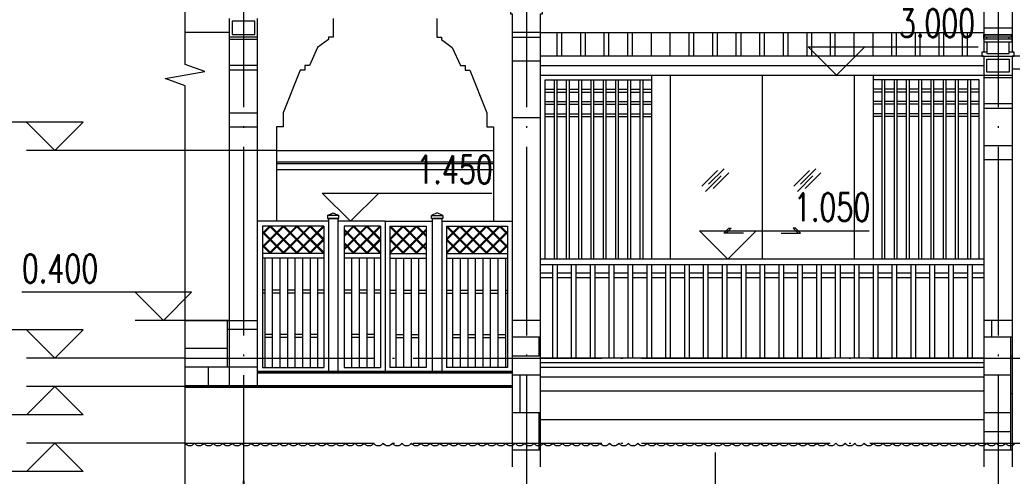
# Model space of a CAD drawing. Extents: x 577108 to 1042908, y 41950 to 81950.
# Drawn here: x 721202 to 731723, y 49045 to 53880 of the extents above; entities that cross this region are included whole.
import ezdxf

# ---------------------------------------------------------------- set-up
doc = ezdxf.new("R2010")
doc.units = 0
doc.header["$LTSCALE"] = 1000
doc.header["$MEASUREMENT"] = 0
doc.linetypes.add('DOTE', pattern=[2.42, 2, -0.2, 0.02, -0.2])
doc.layers.get('0').update_dxf_attribs({"linetype": 'CONTINUOUS', "lineweight": 13})
doc.layers.get('Defpoints').update_dxf_attribs({"linetype": 'CONTINUOUS', "lineweight": 5})
for name, color, linetype, lineweight in [('AXIS', 3, 'CONTINUOUS', 15), ('DIM_ELEV', 3, 'CONTINUOUS', 15), ('DIM_SYMB', 3, 'CONTINUOUS', 15), ('DOOR', 2, 'CONTINUOUS', 5), ('DOTE', 1, 'DOTE', 0), ('hatch', 8, 'CONTINUOUS', 5), ('LM-1', 7, 'CONTINUOUS', 18), ('LM-2', 8, 'CONTINUOUS', 18), ('LM-L', 7, 'CONTINUOUS', 15), ('LM-S', 8, 'CONTINUOUS', 5), ('PUB_HATCH', 8, 'CONTINUOUS', 5), ('PUB_TEXT', 7, 'CONTINUOUS', 20), ('wall', 2, 'CONTINUOUS', 40), ('WINDOW', 5, 'CONTINUOUS', 15)]:
    doc.layers.add(name, color=color, linetype=linetype, lineweight=lineweight)
doc.styles.add('_TCH_DIM', font='SIMPLEX', dxfattribs={"bigfont": 'GBCBIG'})
doc.styles.add('DIM_FONT', font='SIMPLEX.shx', dxfattribs={"width": 0.8, "bigfont": 'hztxt.shx'})
doc.dimstyles.new('DIMN', dxfattribs={"dimtxt": 300, "dimasz": 100, "dimexe": 250, "dimexo": 300, "dimgap": 150, "dimtad": 1, "dimdec": 0, "dimzin": 0, "dimdsep": 46, "dimtxsty": 'DIM_FONT', "dimblk": 'ARCHTICK', "dimcen": 0.09, "dimclrt": 7, "dimazin": 2, "dimtfac": 1, "dimtdec": 0, "dimtix": 1, "dimtmove": 2, "dimatfit": 3, "dimldrblk": 'ARCHTICK', "dimfxl": 0, "dimtolj": 1, "dimtzin": 0, "dimarcsym": 0})
pattern_1 = [(0, (-460295.2, -410683), (9e-13, 4000), [3000, -1000]), (0, (-460295.2, -410483), (9e-13, 4000), [-1200, 1200, -600, 1000]), (0, (-460295.2, -410283), (9e-13, 4000), [-1800, 2200]), (0, (-460295.2, -410083), (9e-13, 4000), [1800, -2200]), (0, (-460295.2, -409883), (9e-13, 4000), [-800, 3200]), (0, (-460295.2, -409683), (9e-13, 4000), [1400, -1000, 1200, -400]), (0, (-458895.2, -409483), (9e-13, 4000), [3200, -800]), (0, (-460495.2, -409283), (9e-13, 4000), [2200, -1800]), (0, (-461095.2, -409083), (9e-13, 4000), [1800, -2200]), (0, (-460295.2, -408883), (9e-13, 4000), [3200, -800]), (0, (-460295.2, -408683), (9e-13, 4000), [-1600, 1000, -600, 800]), (0, (-458295.2, -408483), (9e-13, 4000), [2400, -1600]), (0, (-459895.2, -408283), (9e-13, 4000), [1600, -800, 600, -1000]), (0, (-459095.2, -408083), (9e-13, 4000), [1600, -600, 1000, -800]), (0, (-457495.2, -407883), (9e-13, 4000), [2400, -1600]), (0, (-459095.2, -407683), (9e-13, 4000), [1600, -2400]), (0, (-458295.2, -407483), (9e-13, 4000), [1800, -2200]), (0, (-458295.2, -407283), (9e-13, 4000), [-1200, 2800]), (0, (-459495.2, -407083), (9e-13, 4000), [1200, -2800]), (0, (-458295.2, -406883), (9e-13, 4000), [2800, -1200]), (90, (-460295.2, -409083), (-4000, 1e-12), [600, -1600, 1400, -400]), (90, (-459895.2, -408883), (-4000, 1e-12), [1000, -600, 400, -2000]), (90, (-459695.2, -409683), (-4000, 1e-12), [400, -3600]), (90, (-459495.2, -410083), (-4000, 1e-12), [400, -2400, 600, -600]), (90, (-459295.2, -409283), (-4000, 1e-12), [400, -3600]), (90, (-459095.2, -410683), (-4000, 1e-12), [600, -1800, 1000, -600]), (90, (-458895.2, -409883), (-4000, 1e-12), [600, -3400]), (90, (-458695.2, -408883), (-4000, 1e-12), [600, -200, 400, -2800]), (90, (-458495.2, -410483), (-4000, 1e-12), [600, -3400]), (90, (-458295.2, -409483), (-4000, 1e-12), [600, -200, 600, -400, 1000, -1200]), (90, (-457895.2, -409483), (-4000, 1e-12), [-2800, 400, -400, 400]), (90, (-457695.2, -408883), (-4000, 1e-12), [400, -3600]), (90, (-457495.2, -410283), (-4000, 1e-12), [400, -1400, 1000, -1200]), (90, (-457295.2, -409683), (-4000, 1e-12), [200, -2600, 600, -600]), (90, (-457095.2, -409483), (-4000, 1e-12), [1000, -1000, 600, -1400]), (90, (-456895.2, -408483), (-4000, 1e-12), [600, -1000, 400, -2000]), (90, (-456695.2, -409883), (-4000, 1e-12), [400, -3600]), (90, (-456495.2, -409483), (-4000, 1e-12), [400, -1200, 600, -1800])]

# ---------------------------------------------------------------- blocks, each defined once
blk = doc.blocks.new('M1')
at = {"layer": 'DOOR', "color": 8}
for p, q in [((-0.15, -0.1), (0.014, 0.064)), ((-0.112, -0.156), (0.052, 0.008)), ((-0.081, -0.081), (0.084, 0.083)), ((-0.03, -0.125), (0.134, 0.039))]:
    blk.add_line(p, q, dxfattribs=at)
blk = doc.blocks.new('_ArchTick')
at = {"color": 0, "linetype": 'ByBlock', "const_width": 0.4}
blk.add_lwpolyline([(-0.5, -0.5), (0.5, 0.5)], dxfattribs=at)
blk = doc.blocks.new('*D43')
at = {"layer": 'AXIS', "color": 0, "lineweight": -2, "transparency": 16777216}
for p, q in [((723573, 48995), (723573, 46245)), ((754073, 48995), (754073, 46245)), ((723573, 46495), (754073, 46495))]:
    blk.add_line(p, q, dxfattribs=at)
at = {"layer": 'Defpoints', "color": 0, "transparency": 16777216}
for p in [(723573, 49295), (754073, 49295), (754073, 46495)]:
    blk.add_point(p, dxfattribs=at)
at = {"layer": 'AXIS', "color": 0, "lineweight": -2, "transparency": 16777216, "xscale": 100, "yscale": 100, "zscale": 100, "rotation": 180}
blk.add_blockref('_ArchTick', (723573, 46495), dxfattribs=at)
at = {"layer": 'AXIS', "color": 0, "lineweight": -2, "transparency": 16777216, "xscale": 100, "yscale": 100, "zscale": 100}
blk.add_blockref('_ArchTick', (754073, 46495), dxfattribs=at)
at = {"layer": 'AXIS', "color": 7, "transparency": 16777216, "insert": (738823, 46795), "char_height": 300, "attachment_point": 5, "style": 'DIM_FONT'}
blk.add_mtext('\\A1;30500', dxfattribs=at)

msp = doc.modelspace()

# ---------------------------------------------------------------- hatches: boundary and pattern name
at = {"layer": 'LM-S'}
h = msp.add_hatch(dxfattribs=at)
h.set_pattern_fill('文化石01', color=256, scale=500, style=0)
h.set_pattern_definition([(0, (0, 0), (9e-13, 4000), [3000, -1000]), (0, (4e-14, 200), (9e-13, 4000), [-1200, 1200, -600, 1000]), (0, (9e-14, 400), (9e-13, 4000), [-1800, 2200]), (0, (1e-13, 600), (9e-13, 4000), [1800, -2200]), (0, (2e-13, 800), (9e-13, 4000), [-800, 3200]), (0, (2e-13, 1000), (9e-13, 4000), [1400, -1000, 1200, -400]), (0, (1400, 1200), (9e-13, 4000), [3200, -800]), (0, (-200, 1400), (9e-13, 4000), [2200, -1800]), (0, (-800, 1600), (9e-13, 4000), [1800, -2200]), (0, (4e-13, 1800), (9e-13, 4000), [3200, -800]), (0, (4e-13, 2000), (9e-13, 4000), [-1600, 1000, -600, 800]), (0, (2000, 2200), (9e-13, 4000), [2400, -1600]), (0, (400, 2400), (9e-13, 4000), [1600, -800, 600, -1000]), (0, (1200, 2600), (9e-13, 4000), [1600, -600, 1000, -800]), (0, (2800, 2800), (9e-13, 4000), [2400, -1600]), (0, (1200, 3000), (9e-13, 4000), [1600, -2400]), (0, (2000, 3200), (9e-13, 4000), [1800, -2200]), (0, (2000, 3400), (9e-13, 4000), [-1200, 2800]), (0, (800, 3600), (9e-13, 4000), [1200, -2800]), (0, (2000, 3800), (9e-13, 4000), [2800, -1200]), (90, (4e-13, 1600), (-4000, 1e-12), [600, -1600, 1400, -400]), (90, (400, 1800), (-4000, 1e-12), [1000, -600, 400, -2000]), (90, (600, 1000), (-4000, 1e-12), [400, -3600]), (90, (800, 600), (-4000, 1e-12), [400, -2400, 600, -600]), (90, (1000, 1400), (-4000, 1e-12), [400, -3600]), (90, (1200, -3e-13), (-4000, 1e-12), [600, -1800, 1000, -600]), (90, (1400, 800), (-4000, 1e-12), [600, -3400]), (90, (1600, 1800), (-4000, 1e-12), [600, -200, 400, -2800]), (90, (1800, 200), (-4000, 1e-12), [600, -3400]), (90, (2000, 1200), (-4000, 1e-12), [600, -200, 600, -400, 1000, -1200]), (90, (2400, 1200), (-4000, 1e-12), [-2800, 400, -400, 400]), (90, (2600, 1800), (-4000, 1e-12), [400, -3600]), (90, (2800, 400), (-4000, 1e-12), [400, -1400, 1000, -1200]), (90, (3000, 1000), (-4000, 1e-12), [200, -2600, 600, -600]), (90, (3200, 1200), (-4000, 1e-12), [1000, -1000, 600, -1400]), (90, (3400, 2200), (-4000, 1e-12), [600, -1000, 400, -2000]), (90, (3600, 800), (-4000, 1e-12), [400, -3600]), (90, (3800, 1200), (-4000, 1e-12), [400, -1200, 600, -1800])])
h.paths.add_polyline_path([(723423.0894, 49995.1748), (723723.0894, 49995.1748), (723723.0894, 50695.1748), (723423.0894, 50695.1748)])
h.paths.add_polyline_path([(723423.0894, 50695.1748), (722953.4475, 50695.1748), (722953.4475, 49995.1748), (723423.0894, 49995.1748)])
h = msp.add_hatch(dxfattribs=at)
h.set_pattern_fill('文化石01', color=256, scale=500, style=0)
h.set_pattern_definition(pattern_1)
h.paths.add_polyline_path([(726423.0894, 49321.8415), (726723.0894, 49321.8415), (726723.0894, 50695.1748), (726423.0894, 50695.1748)])
h = msp.add_hatch(dxfattribs=at)
h.set_pattern_fill('文化石01', color=256, scale=500, style=0)
h.set_pattern_definition(pattern_1)
h.paths.add_polyline_path([(731423.0894, 49321.8415), (731723.0894, 49321.8415), (731723.0894, 50695.1748), (731423.0894, 50695.1748)])

# ---------------------------------------------------------------- linework, layer by layer
for p, q in [((731423.0894, 54895.1748), (731423.0894, 53535.8242)), ((731723.0894, 54895.1748), (731723.0894, 53535.8242)), ((727898.0894, 53495.1748), (727898.0894, 53745.1748)), ((728098.0894, 53495.1748), (728098.0894, 53745.1748)), ((730048.0894, 53495.1748), (730048.0894, 53745.1748)), ((730248.0894, 53495.1748), (730248.0894, 53745.1748)), ((731423.0894, 53495.1748), (726723.0894, 53495.1748)), ((731423.0894, 53495.1748), (731423.0894, 49145.1748)), ((731723.0894, 53495.1748), (731723.0894, 49145.1748)), ((743923.0894, 53495.1748), (731723.0894, 53495.1748)), ((726723.0894, 53395.1748), (731423.0894, 53395.1748)), ((743923.0894, 53357.8721), (731723.0894, 53357.8721)), ((726723.0894, 53295.1748), (731423.0894, 53295.1748)), ((727898.0894, 53295.1748), (727898.0894, 51345.1748)), ((728098.0894, 53295.1748), (728098.0894, 51345.1748)), ((730048.0894, 53295.1748), (730048.0894, 51345.1748)), ((730248.0894, 53295.1748), (730248.0894, 51345.1748)), ((723923.0894, 52495.1748), (726223.0894, 52495.1748)), ((723923.0894, 52373.9312), (726223.0894, 52373.9312)), ((723923.0894, 52356.6107), (726223.0894, 52356.6107)), ((723923.0894, 52295.1748), (726223.0894, 52295.1748)), ((731423.0886, 51345.1748), (726723.0894, 51345.1748)), ((731423.0886, 51285.1748), (726723.0894, 51285.1748)), ((722953.4475, 50695.1748), (723723.0894, 50695.1748)), ((726723.0894, 50695.1748), (726423.0894, 50695.1748)), ((731723.0894, 50695.1748), (731423.0894, 50695.1748)), ((731423.0894, 50245.1748), (726723.0894, 50245.1748)), ((731423.0894, 50195.1748), (726723.0894, 50195.1748)), ((726723.0894, 49645.1748), (731423.0894, 49645.1748))]:
    msp.add_line(p, q)
for points in [[(726773.0894, 51345.1748), (726773.0894, 53245.1748), (727898.0894, 53245.1748)], [(731373.0894, 51345.1748), (731373.0894, 53245.1748), (730248.0894, 53245.1748)], [(731423.0894, 50095.1748), (726723.0894, 50095.1748)], [(726723.0894, 49950.1748), (731423.0894, 49950.1748)]]:
    msp.add_lwpolyline(points)
at = {"layer": 'AXIS'}
for p, q in [((723573.0894, 49295.1748), (723573.0894, 45795.1748)), ((728573.0894, 49295.1748), (728573.0894, 45795.1748))]:
    msp.add_line(p, q, dxfattribs=at)
at = {"layer": 'DIM_ELEV'}
for p, q in [((729861.3976, 53295.1748), (729561.3976, 53595.1748)), ((729561.3976, 53595.1748), (731361.3976, 53595.1748)), ((729861.3976, 53295.1748), (730161.3976, 53595.1748)), ((721873.0894, 52795.1748), (720073.0894, 52795.1748)), ((721573.0894, 52495.1748), (721273.0894, 52795.1748)), ((721573.0894, 52495.1748), (721873.0894, 52795.1748)), ((723923.0894, 52495.1748), (721273.0894, 52495.1748)), ((724706.2679, 51745.1748), (724406.2679, 52045.1748)), ((724406.2679, 52045.1748), (726206.2679, 52045.1748)), ((724706.2679, 51745.1748), (725006.2679, 52045.1748)), ((728708.6585, 51345.1748), (728408.6585, 51645.1748)), ((728408.6585, 51645.1748), (730208.6585, 51645.1748)), ((728708.6585, 51345.1748), (729008.6585, 51645.1748)), ((723023.0894, 50995.1748), (721223.0894, 50995.1748)), ((722723.0894, 50695.1748), (722423.0894, 50995.1748)), ((722723.0894, 50695.1748), (723023.0894, 50995.1748)), ((723423.0894, 50695.1748), (722423.0894, 50695.1748)), ((721873.0894, 50595.1748), (720073.0894, 50595.1748)), ((721573.0894, 50295.1748), (721273.0894, 50595.1748)), ((721573.0894, 50295.1748), (721873.0894, 50595.1748)), ((722953.4475, 50295.1748), (721273.0894, 50295.1748)), ((721573.0894, 49995.1748), (721273.0894, 49695.1748)), ((722953.4475, 49995.1748), (721273.0894, 49995.1748)), ((721573.0894, 49995.1748), (721873.0894, 49695.1748)), ((721873.0894, 49695.1748), (720073.0894, 49695.1748)), ((721573.0894, 49395.1748), (721273.0894, 49095.1748)), ((722953.4475, 49395.1748), (721273.0894, 49395.1748)), ((721573.0894, 49395.1748), (721873.0894, 49095.1748)), ((721873.0894, 49095.1748), (720073.0894, 49095.1748))]:
    msp.add_line(p, q, dxfattribs=at)
at = {"layer": 'DIM_SYMB'}
msp.add_lwpolyline([(722953.4475, 48795.1748), (722953.4475, 53180.9453), (722743.4475, 53257.3791), (723163.4475, 53331.4364), (722953.4475, 53405.9453), (722953.4475, 57791.7159)], dxfattribs=at)
at = {"layer": 'DOTE'}
for p, q in [((723573.0894, 59795.1748), (723573.0894, 48795.1748)), ((726573.0894, 59795.1748), (726573.0894, 48795.1748)), ((731573.0894, 59795.1748), (731573.0894, 48795.1748)), ((722953.4475, 50295.1748), (758073.0894, 50295.1748)), ((722953.4475, 49395.1748), (758073.0894, 49395.1748))]:
    msp.add_line(p, q, dxfattribs=at)
at = {"layer": 'hatch'}
for p, q in [((724473.0894, 51775.1748), (724473.0894, 50145.1748)), ((724573.0894, 51775.1748), (724473.0894, 51775.1748)), ((724573.0894, 51775.1748), (724573.0894, 50145.1748)), ((725574.891, 51775.1748), (725574.891, 50145.1748)), ((725574.891, 51775.1748), (725674.891, 51775.1748)), ((725674.891, 51775.1748), (725674.891, 50145.1748)), ((724473.0894, 51745.1748), (723724.891, 51745.1748)), ((723774.891, 51695.1748), (723774.891, 50195.1748)), ((724423.0894, 51695.1748), (723774.891, 51695.1748)), ((723991.7542, 51695.1748), (723774.891, 51478.3116)), ((723850.3329, 51695.1748), (723774.891, 51619.7329)), ((723998.0894, 51687.3678), (723774.891, 51464.1694)), ((723856.668, 51687.3678), (723774.891, 51605.5908)), ((724133.1756, 51695.1748), (723843.1756, 51405.1748)), ((723848.861, 51695.1748), (724138.861, 51405.1748)), ((724139.5107, 51687.3678), (723857.3177, 51405.1748)), ((723863.0031, 51695.1748), (724153.0031, 51405.1748)), ((724274.5969, 51695.1748), (723984.5969, 51405.1748)), ((723990.2824, 51695.1748), (724280.2824, 51405.1748)), ((724280.9321, 51687.3678), (723998.7391, 51405.1748)), ((724004.4245, 51695.1748), (724294.4245, 51405.1748)), ((724416.0183, 51695.1748), (724126.0183, 51405.1748)), ((724139.5107, 51687.3678), (724421.7037, 51405.1748)), ((724423.0894, 51688.1037), (724140.1604, 51405.1748)), ((724145.8458, 51695.1748), (724423.0894, 51417.9313)), ((724280.9321, 51687.3678), (724415.2824, 51553.0175)), ((724287.2672, 51695.1748), (724423.0894, 51559.3526)), ((724423.0894, 51695.1748), (724423.0894, 50195.1748)), ((725073.9902, 51745.1748), (724573.0894, 51745.1748)), ((724638.9902, 51695.1748), (724638.9902, 50195.1748)), ((725023.9902, 51695.1748), (724638.9902, 51695.1748)), ((724875.4977, 51695.1748), (724638.9902, 51458.6672)), ((724734.0764, 51695.1748), (724638.9902, 51600.0886)), ((724881.8329, 51687.3678), (724638.9902, 51444.5251)), ((724740.4115, 51687.3678), (724638.9902, 51585.9464)), ((724638.9902, 51661.5099), (724895.3253, 51405.1748)), ((725016.9191, 51695.1748), (724726.9191, 51405.1748)), ((724740.4115, 51687.3678), (725022.6045, 51405.1748)), ((725023.9902, 51688.1037), (724741.0612, 51405.1748)), ((724746.7467, 51695.1748), (725023.9902, 51417.9313)), ((724881.8329, 51687.3678), (725016.1832, 51553.0175)), ((724888.168, 51695.1748), (725023.9902, 51559.3526)), ((725023.9902, 51695.1748), (725023.9902, 50195.1748)), ((725073.9902, 51745.1748), (725073.9902, 50145.1748)), ((725073.9902, 51745.1748), (725574.891, 51745.1748)), ((725123.9902, 51695.1748), (725123.9902, 50195.1748)), ((725123.9902, 51695.1748), (725508.9902, 51695.1748)), ((725401.2337, 51695.1748), (725123.9902, 51417.9313)), ((725259.8123, 51695.1748), (725123.9902, 51559.3526)), ((725123.9902, 51688.1037), (725406.9191, 51405.1748)), ((725407.5688, 51687.3678), (725125.3758, 51405.1748)), ((725131.0612, 51695.1748), (725421.0612, 51405.1748)), ((725266.1475, 51687.3678), (725131.7972, 51553.0175)), ((725508.9902, 51661.5099), (725252.655, 51405.1748)), ((725266.1475, 51687.3678), (725508.9902, 51444.5251)), ((725272.4826, 51695.1748), (725508.9902, 51458.6672)), ((725407.5688, 51687.3678), (725508.9902, 51585.9464)), ((725413.9039, 51695.1748), (725508.9902, 51600.0886)), ((725508.9902, 51695.1748), (725508.9902, 50195.1748)), ((725674.891, 51745.1748), (726423.0894, 51745.1748)), ((725724.891, 51695.1748), (725724.891, 50195.1748)), ((725724.891, 51695.1748), (726373.0894, 51695.1748)), ((726002.1345, 51695.1748), (725724.891, 51417.9313)), ((725860.7131, 51695.1748), (725724.891, 51559.3526)), ((725724.891, 51688.1037), (726007.8199, 51405.1748)), ((726008.4696, 51687.3678), (725726.2766, 51405.1748)), ((725731.962, 51695.1748), (726021.962, 51405.1748)), ((725867.0483, 51687.3678), (725732.698, 51553.0175)), ((726143.5558, 51695.1748), (725853.5558, 51405.1748)), ((725867.0483, 51687.3678), (726149.2413, 51405.1748)), ((726157.698, 51695.1748), (725867.698, 51405.1748)), ((725873.3834, 51695.1748), (726163.3834, 51405.1748)), ((726284.9772, 51695.1748), (725994.9772, 51405.1748)), ((726008.4696, 51687.3678), (726290.6626, 51405.1748)), ((726299.1193, 51695.1748), (726009.1193, 51405.1748)), ((726014.8048, 51695.1748), (726304.8048, 51405.1748)), ((726149.891, 51687.3678), (726373.0894, 51464.1694)), ((726156.2261, 51695.1748), (726373.0894, 51478.3116)), ((726291.3123, 51687.3678), (726373.0894, 51605.5908)), ((726297.6475, 51695.1748), (726373.0894, 51619.7329)), ((726373.0894, 51695.1748), (726373.0894, 50195.1748)), ((723774.891, 51641.8656), (724011.5818, 51405.1748)), ((723774.891, 51627.7235), (723997.4396, 51405.1748)), ((724638.9902, 51647.3678), (724881.1832, 51405.1748)), ((725508.9902, 51647.3678), (725266.7972, 51405.1748)), ((726373.0894, 51641.8656), (726136.3986, 51405.1748)), ((726373.0894, 51627.7235), (726150.5407, 51405.1748)), ((723774.891, 51500.4442), (723870.1604, 51405.1748)), ((723774.891, 51486.3021), (723856.0183, 51405.1748)), ((724415.2824, 51553.0175), (724267.4396, 51405.1748)), ((724423.0894, 51546.6824), (724281.5818, 51405.1748)), ((724638.9902, 51520.0886), (724753.9039, 51405.1748)), ((724638.9902, 51505.9464), (724739.7618, 51405.1748)), ((725016.1832, 51553.0175), (724868.3405, 51405.1748)), ((725023.9902, 51546.6824), (724882.4826, 51405.1748)), ((725123.9902, 51546.6824), (725265.4977, 51405.1748)), ((725131.7972, 51553.0175), (725279.6399, 51405.1748)), ((725508.9902, 51520.0886), (725394.0764, 51405.1748)), ((725508.9902, 51505.9464), (725408.2185, 51405.1748)), ((725724.891, 51546.6824), (725866.3986, 51405.1748)), ((725732.698, 51553.0175), (725880.5407, 51405.1748)), ((726373.0894, 51500.4442), (726277.8199, 51405.1748)), ((726373.0894, 51486.3021), (726291.962, 51405.1748)), ((724423.0894, 51405.1748), (723774.891, 51405.1748)), ((724423.0894, 51355.1748), (723774.891, 51355.1748)), ((723774.891, 51355.1748), (723774.891, 50195.1748)), ((723798.0894, 51355.1748), (723798.0894, 50195.1748)), ((723878.0894, 51355.1748), (723878.0894, 50195.1748)), ((723958.0894, 51355.1748), (723958.0894, 50195.1748)), ((724038.0894, 51355.1748), (724038.0894, 50195.1748)), ((724118.0894, 51355.1748), (724118.0894, 50195.1748)), ((724198.0894, 51355.1748), (724198.0894, 50195.1748)), ((724278.0894, 51355.1748), (724278.0894, 50195.1748)), ((724358.0894, 51355.1748), (724358.0894, 50195.1748)), ((725023.9902, 51405.1748), (724638.9902, 51405.1748)), ((725023.9902, 51355.1748), (724638.9902, 51355.1748)), ((724638.9902, 51355.1748), (724638.9902, 50195.1748)), ((724718.9902, 51355.1748), (724718.9902, 50195.1748)), ((724798.9902, 51355.1748), (724798.9902, 50195.1748)), ((724878.9902, 51355.1748), (724878.9902, 50195.1748)), ((724958.9902, 51355.1748), (724958.9902, 50195.1748)), ((725123.9902, 51405.1748), (725508.9902, 51405.1748)), ((725123.9902, 51355.1748), (725508.9902, 51355.1748)), ((725188.9902, 51355.1748), (725188.9902, 50195.1748)), ((725268.9902, 51355.1748), (725268.9902, 50195.1748)), ((725348.9902, 51355.1748), (725348.9902, 50195.1748)), ((725428.9902, 51355.1748), (725428.9902, 50195.1748)), ((725508.9902, 51355.1748), (725508.9902, 50195.1748)), ((725724.891, 51405.1748), (726373.0894, 51405.1748)), ((725724.891, 51355.1748), (726373.0894, 51355.1748)), ((725789.891, 51355.1748), (725789.891, 50195.1748)), ((725869.891, 51355.1748), (725869.891, 50195.1748)), ((725949.891, 51355.1748), (725949.891, 50195.1748)), ((726029.891, 51355.1748), (726029.891, 50195.1748)), ((726109.891, 51355.1748), (726109.891, 50195.1748)), ((726189.891, 51355.1748), (726189.891, 50195.1748)), ((726269.891, 51355.1748), (726269.891, 50195.1748)), ((726349.891, 51355.1748), (726349.891, 50195.1748)), ((726373.0894, 51355.1748), (726373.0894, 50195.1748)), ((723798.0894, 51015.1748), (723774.891, 51015.1748)), ((723798.0894, 50985.1748), (723774.891, 50985.1748)), ((723958.0894, 51015.1748), (723878.0894, 51015.1748)), ((723958.0894, 50985.1748), (723878.0894, 50985.1748)), ((724118.0894, 51015.1748), (724038.0894, 51015.1748)), ((724118.0894, 50985.1748), (724038.0894, 50985.1748)), ((724278.0894, 51015.1748), (724198.0894, 51015.1748)), ((724278.0894, 50985.1748), (724198.0894, 50985.1748)), ((724423.0894, 51015.1748), (724358.0894, 51015.1748)), ((724423.0894, 50985.1748), (724358.0894, 50985.1748)), ((724718.9902, 51015.1748), (724638.9902, 51015.1748)), ((724718.9902, 50985.1748), (724638.9902, 50985.1748)), ((724878.9902, 51015.1748), (724798.9902, 51015.1748)), ((724878.9902, 50985.1748), (724798.9902, 50985.1748)), ((725023.9902, 51015.1748), (724958.9902, 51015.1748)), ((725023.9902, 50985.1748), (724958.9902, 50985.1748)), ((725123.9902, 51015.1748), (725188.9902, 51015.1748)), ((725123.9902, 50985.1748), (725188.9902, 50985.1748)), ((725268.9902, 51015.1748), (725348.9902, 51015.1748)), ((725268.9902, 50985.1748), (725348.9902, 50985.1748)), ((725428.9902, 51015.1748), (725508.9902, 51015.1748)), ((725428.9902, 50985.1748), (725508.9902, 50985.1748)), ((725724.891, 51015.1748), (725789.891, 51015.1748)), ((725724.891, 50985.1748), (725789.891, 50985.1748)), ((725869.891, 51015.1748), (725949.891, 51015.1748)), ((725869.891, 50985.1748), (725949.891, 50985.1748)), ((726029.891, 51015.1748), (726109.891, 51015.1748)), ((726029.891, 50985.1748), (726109.891, 50985.1748)), ((726189.891, 51015.1748), (726269.891, 51015.1748)), ((726189.891, 50985.1748), (726269.891, 50985.1748)), ((726349.891, 51015.1748), (726373.0894, 51015.1748)), ((726349.891, 50985.1748), (726373.0894, 50985.1748)), ((723878.0894, 50545.1748), (723798.0894, 50545.1748)), ((723878.0894, 50515.1748), (723798.0894, 50515.1748)), ((724038.0894, 50545.1748), (723958.0894, 50545.1748)), ((724038.0894, 50515.1748), (723958.0894, 50515.1748)), ((724198.0894, 50545.1748), (724118.0894, 50545.1748)), ((724198.0894, 50515.1748), (724118.0894, 50515.1748)), ((724358.0894, 50545.1748), (724278.0894, 50545.1748)), ((724358.0894, 50515.1748), (724278.0894, 50515.1748)), ((724798.9902, 50545.1748), (724718.9902, 50545.1748)), ((724798.9902, 50515.1748), (724718.9902, 50515.1748)), ((724958.9902, 50545.1748), (724878.9902, 50545.1748)), ((724958.9902, 50515.1748), (724878.9902, 50515.1748)), ((725188.9902, 50545.1748), (725268.9902, 50545.1748)), ((725188.9902, 50515.1748), (725268.9902, 50515.1748)), ((725348.9902, 50545.1748), (725428.9902, 50545.1748)), ((725348.9902, 50515.1748), (725428.9902, 50515.1748)), ((725789.891, 50545.1748), (725869.891, 50545.1748)), ((725789.891, 50515.1748), (725869.891, 50515.1748)), ((725949.891, 50545.1748), (726029.891, 50545.1748)), ((725949.891, 50515.1748), (726029.891, 50515.1748)), ((726109.891, 50545.1748), (726189.891, 50545.1748)), ((726109.891, 50515.1748), (726189.891, 50515.1748)), ((726269.891, 50545.1748), (726349.891, 50545.1748)), ((726269.891, 50515.1748), (726349.891, 50515.1748)), ((723774.891, 50195.1748), (724423.0894, 50195.1748)), ((724638.9902, 50195.1748), (725023.9902, 50195.1748)), ((725508.9902, 50195.1748), (725123.9902, 50195.1748)), ((726373.0894, 50195.1748), (725724.891, 50195.1748)), ((725674.891, 50145.1748), (724473.0894, 50145.1748))]:
    msp.add_line(p, q, dxfattribs=at)
for points in [[(724463.0894, 51805.1748), (724523.0894, 51835.1748), (724583.0894, 51805.1748)], [(725684.891, 51805.1748), (725624.891, 51835.1748), (725564.891, 51805.1748)]]:
    msp.add_lwpolyline(points, dxfattribs=at)
for points in [[(724583.0894, 51775.1748), (724583.0894, 51805.1748), (724463.0894, 51805.1748), (724463.0894, 51775.1748)], [(725564.891, 51775.1748), (725564.891, 51805.1748), (725684.891, 51805.1748), (725684.891, 51775.1748)]]:
    msp.add_lwpolyline(points, close=True, dxfattribs=at)
at = {"layer": 'LM-1'}
for p, q in [((723423.0894, 53745.1748), (722953.4475, 53745.1748)), ((726723.0894, 53745.1748), (731423.0894, 53745.1748)), ((726723.0894, 49321.8415), (726423.0894, 49321.8415)), ((731723.0894, 49321.8415), (731423.0894, 49321.8415))]:
    msp.add_line(p, q, dxfattribs=at)
for points in [[(726433.0894, 53987.2639), (726403.0894, 53987.2639), (726403.0894, 53945.1748), (726423.0894, 53945.1748), (726423.0894, 49145.1748)], [(726723.0894, 49145.1748), (726723.0894, 53945.1748), (726743.0894, 53945.1748), (726743.0894, 53987.2639), (726713.0894, 53987.2639)]]:
    msp.add_lwpolyline(points, dxfattribs=at)
at = {"layer": 'LM-2', "color": 8}
for p, q in [((726723.0894, 53745.1748), (726423.0894, 53745.1748)), ((726423.0894, 53695.1748), (726723.0894, 53695.1748)), ((726423.0894, 53445.1748), (726723.0894, 53445.1748)), ((726423.0894, 52845.1748), (726723.0894, 52845.1748))]:
    msp.add_line(p, q, dxfattribs=at)
at = {"layer": 'LM-L'}
for p, q in [((723423.0894, 49995.1748), (723423.0894, 53895.1748)), ((723723.0894, 49995.1748), (723723.0894, 53895.1748)), ((731423.0894, 53795.1748), (731723.0894, 53795.1748)), ((723723.0894, 53695.1748), (723423.0894, 53695.1748)), ((731423.0894, 53725.4453), (731723.0894, 53725.4453)), ((731423.0894, 53295.1748), (731723.0894, 53295.1748))]:
    msp.add_line(p, q, dxfattribs=at)
for points in [[(724523.0894, 53895.1748), (724523.0894, 53895.1748), (724523.0894, 53695.1748), (724473.0894, 53695.1748), (724473.0894, 53670.1748), (724359.0023, 53585.3621), (724273.0894, 53395.1748), (724223.0894, 53395.1748), (724223.0894, 53345.1748), (724173.0894, 53345.1748), (723993.0894, 52895.1748), (723993.0894, 52745.1748), (723923.0894, 52745.1748), (723923.0894, 51745.1748)], [(725623.0894, 53895.1748), (725623.0894, 53895.1748), (725623.0894, 53695.1748), (725673.0894, 53695.1748), (725673.0894, 53670.1748), (725787.1764, 53585.3621), (725873.0894, 53395.1748), (725923.0894, 53395.1748), (725923.0894, 53345.1748), (725973.0894, 53345.1748), (726153.0894, 52895.1748), (726153.0894, 52745.1748), (726223.0894, 52745.1748), (726223.0894, 51745.1748)], [(731723.0894, 53674.9066), (731423.0894, 53674.9066), (731423.0894, 53645.8525), (731453.0894, 53645.8525), (731453.0894, 53523.4965), (731693.0894, 53523.4965), (731693.0894, 53645.8525), (731723.0894, 53645.8525), (731723.0894, 53674.9066)], [(731453.0894, 53535.8242), (731403.0894, 53535.8242), (731403.0894, 53495.1748), (731743.0894, 53495.1748), (731743.0894, 53535.8242), (731693.0894, 53535.8242)]]:
    msp.add_lwpolyline(points, dxfattribs=at)
msp.add_lwpolyline([(731433.0894, 53720.3422), (731713.0894, 53720.3422), (731713.0894, 53694.7898), (731433.0894, 53694.7898)], close=True, dxfattribs=at)
at = {"layer": 'LM-S'}
for p, q in [((723723.0894, 53670.1748), (723423.0894, 53670.1748)), ((731423.0894, 53674.9066), (731423.0894, 53725.4453)), ((731433.0894, 53720.3422), (731433.0894, 53725.4453)), ((731453.0894, 53720.3422), (731453.0894, 53725.4453)), ((731453.0894, 53674.9066), (731453.0894, 53694.7898)), ((731693.0894, 53720.3422), (731693.0894, 53725.4453)), ((731693.0894, 53674.9066), (731693.0894, 53694.7898)), ((731713.0894, 53720.3422), (731713.0894, 53725.4453)), ((731723.0894, 53674.9066), (731723.0894, 53725.4453)), ((731453.0894, 53645.8525), (731693.0894, 53645.8525)), ((723723.0894, 53395.1748), (723423.0894, 53395.1748)), ((723723.0894, 53345.1748), (723423.0894, 53345.1748)), ((731423.0894, 53270.1748), (731723.0894, 53270.1748)), ((731423.0894, 52995.1748), (731723.0894, 52995.1748)), ((731423.0894, 52945.1748), (731723.0894, 52945.1748)), ((723423.0894, 52895.1748), (723723.0894, 52895.1748)), ((723423.0894, 52745.1748), (723723.0894, 52745.1748)), ((731723.0894, 52545.1748), (731423.0894, 52545.1748)), ((731723.0894, 52395.1748), (731423.0894, 52395.1748))]:
    msp.add_line(p, q, dxfattribs=at)
for points in [[(723693.0894, 53864.5911), (723453.0894, 53864.5911), (723453.0894, 53724.5911), (723693.0894, 53724.5911)], [(731453.0894, 53464.5911), (731693.0894, 53464.5911), (731693.0894, 53324.5911), (731453.0894, 53324.5911)]]:
    msp.add_lwpolyline(points, close=True, dxfattribs=at)
at = {"layer": 'PUB_HATCH', "color": 8}
for p, q in [((726898.0894, 53495.1748), (726898.0894, 53745.1748)), ((726948.0894, 53495.1748), (726948.0894, 53745.1748)), ((727148.0894, 53495.1748), (727148.0894, 53745.1748)), ((727198.0894, 53495.1748), (727198.0894, 53745.1748)), ((727398.0894, 53495.1748), (727398.0894, 53745.1748)), ((727448.0894, 53495.1748), (727448.0894, 53745.1748)), ((727648.0894, 53495.1748), (727648.0894, 53745.1748)), ((727698.0894, 53495.1748), (727698.0894, 53745.1748)), ((728298.0894, 53495.1748), (728298.0894, 53745.1748)), ((728348.0894, 53495.1748), (728348.0894, 53745.1748)), ((728548.0894, 53495.1748), (728548.0894, 53745.1748)), ((728598.0894, 53495.1748), (728598.0894, 53745.1748)), ((728798.0894, 53495.1748), (728798.0894, 53745.1748)), ((728848.0894, 53495.1748), (728848.0894, 53745.1748)), ((729048.0894, 53495.1748), (729048.0894, 53745.1748)), ((729098.0894, 53495.1748), (729098.0894, 53745.1748)), ((729298.0894, 53495.1748), (729298.0894, 53745.1748)), ((729348.0894, 53495.1748), (729348.0894, 53745.1748)), ((729548.0894, 53495.1748), (729548.0894, 53745.1748)), ((729598.0894, 53495.1748), (729598.0894, 53745.1748)), ((729798.0894, 53495.1748), (729798.0894, 53745.1748)), ((729848.0894, 53495.1748), (729848.0894, 53745.1748)), ((730448.0894, 53495.1748), (730448.0894, 53745.1748)), ((730498.0894, 53495.1748), (730498.0894, 53745.1748)), ((730698.0894, 53495.1748), (730698.0894, 53745.1748)), ((730748.0894, 53495.1748), (730748.0894, 53745.1748)), ((730948.0894, 53495.1748), (730948.0894, 53745.1748)), ((730998.0894, 53495.1748), (730998.0894, 53745.1748)), ((731198.0894, 53495.1748), (731198.0894, 53745.1748)), ((731248.0894, 53495.1748), (731248.0894, 53745.1748)), ((726865.5894, 53245.1748), (726865.5894, 51345.1748)), ((726895.5894, 53245.1748), (726895.5894, 51345.1748)), ((726995.5894, 53245.1748), (726995.5894, 51345.1748)), ((727025.5894, 53245.1748), (727025.5894, 51345.1748)), ((727125.5894, 53245.1748), (727125.5894, 51345.1748)), ((727155.5894, 53245.1748), (727155.5894, 51345.1748)), ((727255.5894, 53245.1748), (727255.5894, 51345.1748)), ((727285.5894, 53245.1748), (727285.5894, 51345.1748)), ((727385.5894, 53245.1748), (727385.5894, 51345.1748)), ((727415.5894, 53245.1748), (727415.5894, 51345.1748)), ((727515.5894, 53245.1748), (727515.5894, 51345.1748)), ((727545.5894, 53245.1748), (727545.5894, 51345.1748)), ((727645.5894, 53245.1748), (727645.5894, 51345.1748)), ((727675.5894, 53245.1748), (727675.5894, 51345.1748)), ((727775.5894, 53245.1748), (727775.5894, 51345.1748)), ((727805.5894, 53245.1748), (727805.5894, 51345.1748)), ((729073.0894, 53295.1748), (729073.0894, 51345.1748)), ((730340.5894, 53245.1748), (730340.5894, 51345.1748)), ((730370.5894, 53245.1748), (730370.5894, 51345.1748)), ((730470.5894, 53245.1748), (730470.5894, 51345.1748)), ((730500.5894, 53245.1748), (730500.5894, 51345.1748)), ((730600.5894, 53245.1748), (730600.5894, 51345.1748)), ((730630.5894, 53245.1748), (730630.5894, 51345.1748)), ((730730.5894, 53245.1748), (730730.5894, 51345.1748)), ((730760.5894, 53245.1748), (730760.5894, 51345.1748)), ((730860.5894, 53245.1748), (730860.5894, 51345.1748)), ((730890.5894, 53245.1748), (730890.5894, 51345.1748)), ((730990.5894, 53245.1748), (730990.5894, 51345.1748)), ((731020.5894, 53245.1748), (731020.5894, 51345.1748)), ((731120.5894, 53245.1748), (731120.5894, 51345.1748)), ((731150.5894, 53245.1748), (731150.5894, 51345.1748)), ((731250.5894, 53245.1748), (731250.5894, 51345.1748)), ((731280.5894, 53245.1748), (731280.5894, 51345.1748)), ((726773.0894, 53145.1748), (726865.5894, 53145.1748)), ((726895.5894, 53145.1748), (726995.5894, 53145.1748)), ((727025.5894, 53145.1748), (727125.5894, 53145.1748)), ((727155.5894, 53145.1748), (727255.5894, 53145.1748)), ((727285.5894, 53145.1748), (727385.5894, 53145.1748)), ((727415.5894, 53145.1748), (727515.5894, 53145.1748)), ((727545.5894, 53145.1748), (727645.5894, 53145.1748)), ((727675.5894, 53145.1748), (727775.5894, 53145.1748)), ((727805.5894, 53145.1748), (727898.0894, 53145.1748)), ((730340.5894, 53145.1748), (730248.0894, 53145.1748)), ((730470.5894, 53145.1748), (730370.5894, 53145.1748)), ((730600.5894, 53145.1748), (730500.5894, 53145.1748)), ((730730.5894, 53145.1748), (730630.5894, 53145.1748)), ((730860.5894, 53145.1748), (730760.5894, 53145.1748)), ((730990.5894, 53145.1748), (730890.5894, 53145.1748)), ((731120.5894, 53145.1748), (731020.5894, 53145.1748)), ((731250.5894, 53145.1748), (731150.5894, 53145.1748)), ((731373.0894, 53145.1748), (731280.5894, 53145.1748)), ((726773.0894, 53115.1748), (726865.5894, 53115.1748)), ((726895.5894, 53115.1748), (726995.5894, 53115.1748)), ((727025.5894, 53115.1748), (727125.5894, 53115.1748)), ((727155.5894, 53115.1748), (727255.5894, 53115.1748)), ((727285.5894, 53115.1748), (727385.5894, 53115.1748)), ((727415.5894, 53115.1748), (727515.5894, 53115.1748)), ((727545.5894, 53115.1748), (727645.5894, 53115.1748)), ((727675.5894, 53115.1748), (727775.5894, 53115.1748)), ((727805.5894, 53115.1748), (727898.0894, 53115.1748)), ((730340.5894, 53115.1748), (730248.0894, 53115.1748)), ((730470.5894, 53115.1748), (730370.5894, 53115.1748)), ((730600.5894, 53115.1748), (730500.5894, 53115.1748)), ((730730.5894, 53115.1748), (730630.5894, 53115.1748)), ((730860.5894, 53115.1748), (730760.5894, 53115.1748)), ((730990.5894, 53115.1748), (730890.5894, 53115.1748)), ((731120.5894, 53115.1748), (731020.5894, 53115.1748)), ((731250.5894, 53115.1748), (731150.5894, 53115.1748)), ((731373.0894, 53115.1748), (731280.5894, 53115.1748)), ((726773.0894, 53015.1748), (726865.5894, 53015.1748)), ((726773.0894, 52985.1748), (726865.5894, 52985.1748)), ((726895.5894, 53015.1748), (726995.5894, 53015.1748)), ((726895.5894, 52985.1748), (726995.5894, 52985.1748)), ((727025.5894, 53015.1748), (727125.5894, 53015.1748)), ((727025.5894, 52985.1748), (727125.5894, 52985.1748)), ((727155.5894, 53015.1748), (727255.5894, 53015.1748)), ((727155.5894, 52985.1748), (727255.5894, 52985.1748)), ((727285.5894, 53015.1748), (727385.5894, 53015.1748)), ((727285.5894, 52985.1748), (727385.5894, 52985.1748)), ((727415.5894, 53015.1748), (727515.5894, 53015.1748)), ((727415.5894, 52985.1748), (727515.5894, 52985.1748)), ((727545.5894, 53015.1748), (727645.5894, 53015.1748)), ((727545.5894, 52985.1748), (727645.5894, 52985.1748)), ((727675.5894, 53015.1748), (727775.5894, 53015.1748)), ((727675.5894, 52985.1748), (727775.5894, 52985.1748)), ((727805.5894, 53015.1748), (727898.0894, 53015.1748)), ((727805.5894, 52985.1748), (727898.0894, 52985.1748)), ((730340.5894, 53015.1748), (730248.0894, 53015.1748)), ((730340.5894, 52985.1748), (730248.0894, 52985.1748)), ((730470.5894, 53015.1748), (730370.5894, 53015.1748)), ((730470.5894, 52985.1748), (730370.5894, 52985.1748)), ((730600.5894, 53015.1748), (730500.5894, 53015.1748)), ((730600.5894, 52985.1748), (730500.5894, 52985.1748)), ((730730.5894, 53015.1748), (730630.5894, 53015.1748)), ((730730.5894, 52985.1748), (730630.5894, 52985.1748)), ((730860.5894, 53015.1748), (730760.5894, 53015.1748)), ((730860.5894, 52985.1748), (730760.5894, 52985.1748)), ((730990.5894, 53015.1748), (730890.5894, 53015.1748)), ((730990.5894, 52985.1748), (730890.5894, 52985.1748)), ((731120.5894, 53015.1748), (731020.5894, 53015.1748)), ((731120.5894, 52985.1748), (731020.5894, 52985.1748)), ((731250.5894, 53015.1748), (731150.5894, 53015.1748)), ((731250.5894, 52985.1748), (731150.5894, 52985.1748)), ((731373.0894, 53015.1748), (731280.5894, 53015.1748)), ((731373.0894, 52985.1748), (731280.5894, 52985.1748)), ((726773.0894, 52885.1748), (726865.5894, 52885.1748)), ((726773.0894, 52855.1748), (726865.5894, 52855.1748)), ((726895.5894, 52885.1748), (726995.5894, 52885.1748)), ((726895.5894, 52855.1748), (726995.5894, 52855.1748)), ((727025.5894, 52885.1748), (727125.5894, 52885.1748)), ((727025.5894, 52855.1748), (727125.5894, 52855.1748)), ((727155.5894, 52885.1748), (727255.5894, 52885.1748)), ((727155.5894, 52855.1748), (727255.5894, 52855.1748)), ((727285.5894, 52885.1748), (727385.5894, 52885.1748)), ((727285.5894, 52855.1748), (727385.5894, 52855.1748)), ((727415.5894, 52885.1748), (727515.5894, 52885.1748)), ((727415.5894, 52855.1748), (727515.5894, 52855.1748)), ((727545.5894, 52885.1748), (727645.5894, 52885.1748)), ((727545.5894, 52855.1748), (727645.5894, 52855.1748)), ((727675.5894, 52885.1748), (727775.5894, 52885.1748)), ((727675.5894, 52855.1748), (727775.5894, 52855.1748)), ((727805.5894, 52885.1748), (727898.0894, 52885.1748)), ((727805.5894, 52855.1748), (727898.0894, 52855.1748)), ((730340.5894, 52885.1748), (730248.0894, 52885.1748)), ((730340.5894, 52855.1748), (730248.0894, 52855.1748)), ((730470.5894, 52885.1748), (730370.5894, 52885.1748)), ((730470.5894, 52855.1748), (730370.5894, 52855.1748)), ((730600.5894, 52885.1748), (730500.5894, 52885.1748)), ((730600.5894, 52855.1748), (730500.5894, 52855.1748)), ((730730.5894, 52885.1748), (730630.5894, 52885.1748)), ((730730.5894, 52855.1748), (730630.5894, 52855.1748)), ((730860.5894, 52885.1748), (730760.5894, 52885.1748)), ((730860.5894, 52855.1748), (730760.5894, 52855.1748)), ((730990.5894, 52885.1748), (730890.5894, 52885.1748)), ((730990.5894, 52855.1748), (730890.5894, 52855.1748)), ((731120.5894, 52885.1748), (731020.5894, 52885.1748)), ((731120.5894, 52855.1748), (731020.5894, 52855.1748)), ((731250.5894, 52885.1748), (731150.5894, 52885.1748)), ((731250.5894, 52855.1748), (731150.5894, 52855.1748)), ((731373.0894, 52885.1748), (731280.5894, 52885.1748)), ((731373.0894, 52855.1748), (731280.5894, 52855.1748)), ((726848.0886, 51285.1748), (726848.0886, 50295.1748)), ((726898.0886, 51285.1748), (726898.0886, 50295.1748)), ((727048.0886, 51285.1748), (727048.0886, 50295.1748)), ((727098.0886, 51285.1748), (727098.0886, 50295.1748)), ((727248.0886, 51285.1748), (727248.0886, 50295.1748)), ((727298.0886, 51285.1748), (727298.0886, 50295.1748)), ((727448.0886, 51285.1748), (727448.0886, 50295.1748)), ((727498.0886, 51285.1748), (727498.0886, 50295.1748)), ((727648.0886, 51285.1748), (727648.0886, 50295.1748)), ((727698.0886, 51285.1748), (727698.0886, 50295.1748)), ((727848.0886, 51285.1748), (727848.0886, 50295.1748)), ((727898.0886, 51285.1748), (727898.0886, 50295.1748)), ((728048.0886, 51285.1748), (728048.0886, 50295.1748)), ((728098.0886, 51285.1748), (728098.0886, 50295.1748)), ((728248.0886, 51285.1748), (728248.0886, 50295.1748)), ((728298.0886, 51285.1748), (728298.0886, 50295.1748)), ((728448.0886, 51285.1748), (728448.0886, 50295.1748)), ((728498.0886, 51285.1748), (728498.0886, 50295.1748)), ((728648.0886, 51285.1748), (728648.0886, 50295.1748)), ((728698.0886, 51285.1748), (728698.0886, 50295.1748)), ((728848.0886, 51285.1748), (728848.0886, 50295.1748)), ((728898.0886, 51285.1748), (728898.0886, 50295.1748)), ((729048.0886, 51285.1748), (729048.0886, 50295.1748)), ((729098.0886, 51285.1748), (729098.0886, 50295.1748)), ((729248.0886, 51285.1748), (729248.0886, 50295.1748)), ((729298.0886, 51285.1748), (729298.0886, 50295.1748)), ((729448.0886, 51285.1748), (729448.0886, 50295.1748)), ((729498.0886, 51285.1748), (729498.0886, 50295.1748)), ((729648.0886, 51285.1748), (729648.0886, 50295.1748)), ((729698.0886, 51285.1748), (729698.0886, 50295.1748)), ((729848.0886, 51285.1748), (729848.0886, 50295.1748)), ((729898.0886, 51285.1748), (729898.0886, 50295.1748)), ((730048.0886, 51285.1748), (730048.0886, 50295.1748)), ((730098.0886, 51285.1748), (730098.0886, 50295.1748)), ((730248.0886, 51285.1748), (730248.0886, 50295.1748)), ((730298.0886, 51285.1748), (730298.0886, 50295.1748)), ((730448.0886, 51285.1748), (730448.0886, 50295.1748)), ((730498.0886, 51285.1748), (730498.0886, 50295.1748)), ((730648.0886, 51285.1748), (730648.0886, 50295.1748)), ((730698.0886, 51285.1748), (730698.0886, 50295.1748)), ((730848.0886, 51285.1748), (730848.0886, 50295.1748)), ((730898.0886, 51285.1748), (730898.0886, 50295.1748)), ((731048.0886, 51285.1748), (731048.0886, 50295.1748)), ((731098.0886, 51285.1748), (731098.0886, 50295.1748)), ((731248.0886, 51285.1748), (731248.0886, 50295.1748)), ((731298.0886, 51285.1748), (731298.0886, 50295.1748)), ((726848.0886, 51195.1748), (726723.0894, 51195.1748)), ((726848.0886, 51145.1748), (726723.0894, 51145.1748)), ((727048.0886, 51195.1748), (726898.0886, 51195.1748)), ((727048.0886, 51145.1748), (726898.0886, 51145.1748)), ((727248.0886, 51195.1748), (727098.0886, 51195.1748)), ((727248.0886, 51145.1748), (727098.0886, 51145.1748)), ((727448.0886, 51195.1748), (727298.0886, 51195.1748)), ((727448.0886, 51145.1748), (727298.0886, 51145.1748)), ((727648.0886, 51195.1748), (727498.0886, 51195.1748)), ((727648.0886, 51145.1748), (727498.0886, 51145.1748)), ((727848.0886, 51195.1748), (727698.0886, 51195.1748)), ((727848.0886, 51145.1748), (727698.0886, 51145.1748)), ((728048.0886, 51195.1748), (727898.0886, 51195.1748)), ((728048.0886, 51145.1748), (727898.0886, 51145.1748)), ((728248.0886, 51195.1748), (728098.0886, 51195.1748)), ((728248.0886, 51145.1748), (728098.0886, 51145.1748)), ((728448.0886, 51195.1748), (728298.0886, 51195.1748)), ((728448.0886, 51145.1748), (728298.0886, 51145.1748)), ((728648.0886, 51195.1748), (728498.0886, 51195.1748)), ((728648.0886, 51145.1748), (728498.0886, 51145.1748)), ((728848.0886, 51195.1748), (728698.0886, 51195.1748)), ((728848.0886, 51145.1748), (728698.0886, 51145.1748)), ((729048.0886, 51195.1748), (728898.0886, 51195.1748)), ((729048.0886, 51145.1748), (728898.0886, 51145.1748)), ((729248.0886, 51195.1748), (729098.0886, 51195.1748)), ((729248.0886, 51145.1748), (729098.0886, 51145.1748)), ((729448.0886, 51195.1748), (729298.0886, 51195.1748)), ((729448.0886, 51145.1748), (729298.0886, 51145.1748)), ((729648.0886, 51195.1748), (729498.0886, 51195.1748)), ((729648.0886, 51145.1748), (729498.0886, 51145.1748)), ((729848.0886, 51195.1748), (729698.0886, 51195.1748)), ((729848.0886, 51145.1748), (729698.0886, 51145.1748)), ((730048.0886, 51195.1748), (729898.0886, 51195.1748)), ((730048.0886, 51145.1748), (729898.0886, 51145.1748)), ((730248.0886, 51195.1748), (730098.0886, 51195.1748)), ((730248.0886, 51145.1748), (730098.0886, 51145.1748)), ((730448.0886, 51195.1748), (730298.0886, 51195.1748)), ((730448.0886, 51145.1748), (730298.0886, 51145.1748)), ((730648.0886, 51195.1748), (730498.0886, 51195.1748)), ((730648.0886, 51145.1748), (730498.0886, 51145.1748)), ((730848.0886, 51195.1748), (730698.0886, 51195.1748)), ((730848.0886, 51145.1748), (730698.0886, 51145.1748)), ((731048.0886, 51195.1748), (730898.0886, 51195.1748)), ((731048.0886, 51145.1748), (730898.0886, 51145.1748)), ((731248.0886, 51195.1748), (731098.0886, 51195.1748)), ((731248.0886, 51145.1748), (731098.0886, 51145.1748)), ((731423.0886, 51195.1748), (731298.0886, 51195.1748)), ((731423.0886, 51145.1748), (731298.0886, 51145.1748)), ((731423.0894, 50295.1748), (726723.0894, 50295.1748))]:
    msp.add_line(p, q, dxfattribs=at)
for points in [[(728873.0894, 51620.1748), (728666.9893, 51620.1748), (728720.0223, 51673.2078), (728745.0223, 51673.2078), (728691.9893, 51620.1748)], [(729273.0894, 51620.1748), (729479.1894, 51620.1748), (729426.1564, 51673.2078), (729401.1564, 51673.2078), (729454.1894, 51620.1748)]]:
    msp.add_lwpolyline(points, dxfattribs=at)
at = {"layer": 'wall'}
for p, q in [((726423.0894, 50145.1748), (723723.0894, 50145.1748)), ((726423.0894, 49995.1748), (722953.4475, 49995.1748))]:
    msp.add_line(p, q, dxfattribs=at)
at = {"layer": 'WINDOW'}
for points in [[(725553.4475, 49395.1748, -0.6), (725453.4475, 49395.1748, -0.6), (725353.4475, 49395.1748, -0.6), (725253.4475, 49395.1748, -0.6), (725153.4475, 49395.1748, -0.6), (725053.4475, 49395.1748, -0.6), (724953.4475, 49395.1748, -0.6), (724853.4475, 49395.1748, -0.6), (724753.4475, 49395.1748, -0.6), (724653.4475, 49395.1748, -0.6), (724553.4475, 49395.1748, -0.6), (724453.4475, 49395.1748, -0.6), (724353.4475, 49395.1748, -0.6), (724253.4475, 49395.1748, -0.6), (724153.4475, 49395.1748, -0.6), (724053.4475, 49395.1748, -0.6), (723953.4475, 49395.1748, -0.6), (723853.4475, 49395.1748, -0.6), (723753.4475, 49395.1748, -0.6), (723653.4475, 49395.1748, -0.6), (723553.4475, 49395.1748, -0.6), (723453.4475, 49395.1748, -0.6), (723353.4475, 49395.1748, -0.6), (723253.4475, 49395.1748, -0.6), (723153.4475, 49395.1748, -0.6), (723053.4475, 49395.1748, -0.6), (722953.4475, 49395.1748)], [(728153.4475, 49395.1748, -0.6), (728053.4475, 49395.1748, -0.6), (727953.4475, 49395.1748, -0.6), (727853.4475, 49395.1748, -0.6), (727753.4475, 49395.1748, -0.6), (727653.4475, 49395.1748, -0.6), (727553.4475, 49395.1748, -0.6), (727453.4475, 49395.1748, -0.6), (727353.4475, 49395.1748, -0.6), (727253.4475, 49395.1748, -0.6), (727153.4475, 49395.1748, -0.6), (727053.4475, 49395.1748, -0.6), (726953.4475, 49395.1748, -0.6), (726853.4475, 49395.1748, -0.6), (726753.4475, 49395.1748, -0.6), (726653.4475, 49395.1748, -0.6), (726553.4475, 49395.1748, -0.6), (726453.4475, 49395.1748, -0.6), (726353.4475, 49395.1748, -0.6), (726253.4475, 49395.1748, -0.6), (726153.4475, 49395.1748, -0.6), (726053.4475, 49395.1748, -0.6), (725953.4475, 49395.1748, -0.6), (725853.4475, 49395.1748, -0.6), (725753.4475, 49395.1748, -0.6), (725653.4475, 49395.1748, -0.6), (725553.4475, 49395.1748)], [(730753.4475, 49395.1748, -0.6), (730653.4475, 49395.1748, -0.6), (730553.4475, 49395.1748, -0.6), (730453.4475, 49395.1748, -0.6), (730353.4475, 49395.1748, -0.6), (730253.4475, 49395.1748, -0.6), (730153.4475, 49395.1748, -0.6), (730053.4475, 49395.1748, -0.6), (729953.4475, 49395.1748, -0.6), (729853.4475, 49395.1748, -0.6), (729753.4475, 49395.1748, -0.6), (729653.4475, 49395.1748, -0.6), (729553.4475, 49395.1748, -0.6), (729453.4475, 49395.1748, -0.6), (729353.4475, 49395.1748, -0.6), (729253.4475, 49395.1748, -0.6), (729153.4475, 49395.1748, -0.6), (729053.4475, 49395.1748, -0.6), (728953.4475, 49395.1748, -0.6), (728853.4475, 49395.1748, -0.6), (728753.4475, 49395.1748, -0.6), (728653.4475, 49395.1748, -0.6), (728553.4475, 49395.1748, -0.6), (728453.4475, 49395.1748, -0.6), (728353.4475, 49395.1748, -0.6), (728253.4475, 49395.1748, -0.6), (728153.4475, 49395.1748)], [(731753.4475, 49395.1748, -0.6), (731653.4475, 49395.1748, -0.6), (731553.4475, 49395.1748, -0.6), (731453.4475, 49395.1748, -0.6), (731353.4475, 49395.1748, -0.6), (731253.4475, 49395.1748, -0.6), (731153.4475, 49395.1748, -0.6), (731053.4475, 49395.1748, -0.6), (730953.4475, 49395.1748, -0.6), (730853.4475, 49395.1748, -0.6), (730753.4475, 49395.1748)]]:
    msp.add_lwpolyline(points, format="xyb", dxfattribs=at)

# ---------------------------------------------------------------- block references
at = {"layer": 'PUB_HATCH', "color": 8, "xscale": 1000, "yscale": 1000, "zscale": 1000}
for p in [(728584.224, 52218.8107), (729559.224, 52218.8107)]:
    msp.add_blockref('M1', p, dxfattribs=at)

# ---------------------------------------------------------------- texts
at = {"layer": 'PUB_TEXT', "style": '_TCH_DIM', "width": 0.705882}
for s, p in [('3.000', (730521.3976, 53695.1748)), ('1.450', (725406.2679, 52145.1748)), ('1.050', (729408.6585, 51745.1748)), ('0.400', (721223.0894, 51095.1748))]:
    msp.add_text(s, height=297.5, dxfattribs=at).set_placement(p)

# ---------------------------------------------------------------- dimensions: what is measured, and where the dimension line sits
at = {"layer": 'AXIS'}
dim = msp.add_aligned_dim(p1=(723573.0894, 49295.1748), p2=(754073.0894, 49295.1748), distance=-2800, dimstyle='DIMN', dxfattribs=at)
dim.commit()
dim.dimension.update_dxf_attribs({"geometry": '*D43', "text_midpoint": (738823.0894, 46795.1748)})

doc.saveas('drawing.dxf')
